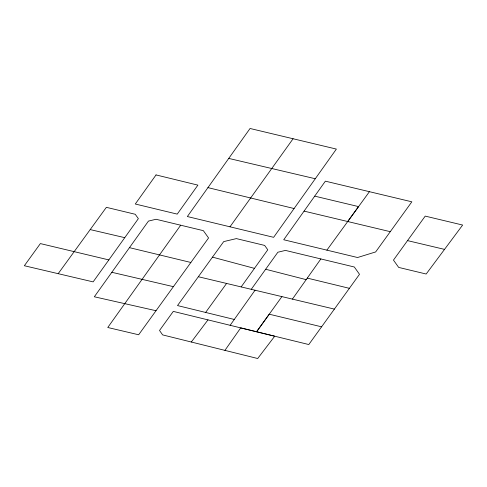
<?xml version="1.0" encoding="UTF-8"?>
<svg xmlns="http://www.w3.org/2000/svg" width="487" height="487" viewBox="0 0 487 487"><rect width="100%" height="100%" fill="white"/><g stroke="black" fill="none" stroke-linecap="round" stroke-linejoin="round"><path stroke-width="0.73" d="M224.933 350.366L240.712 327.879L274.717 336.207L257.696 358.517L162.615 334.892L159.523 330.466L173.293 311.394L308.795 344.54L359.503 274.303L354.323 266.998L285.449 250.415L277.87 252.229L251.255 289.321M294.093 208.533L273.633 237.321L187.355 216.538L250.056 128.483L336.377 149.083L294.093 208.533L207.931 187.617M314.712 196.139L283.726 239.756L357.555 257.52L375.654 251.937L411.844 201.813L325.371 181.164L314.712 196.139L358.56 206.604L347.706 221.53M230.138 325.298L255.048 290.215M292.395 299.115L320.86 258.938M180.683 225.213L107.767 327.495L138.655 334.77L208.57 237.966L203.347 230.661L156.041 219.272L148.462 221.086L94.326 296.778L156.023 310.718M229.98 226.814L293.089 138.746M241.162 286.91L267.771 249.794L264.642 245.418L236.365 238.606L223.697 241.607L177.512 305.568L234.296 319.46M281.912 296.613L256.576 331.763L269.244 314.2L321.578 326.82M205.63 312.447L226.577 283.446M407.528 240.615L425.224 216.106L462.65 225.049L426.174 274.023L398.67 267.412L393.466 260.101L407.528 240.615L444.528 249.381M58.178 273.676L93.127 281.882L138.363 218.651L135.228 214.274L106.373 207.328L58.178 273.676L24.35 265.738L40.366 243.585L108.851 259.918M326.899 250.135L369.426 191.683M191.318 342.014L207.973 319.874M90.205 229.59L124.769 237.668M111.827 272.294L173.39 286.66M228.744 158.409L315.29 178.741M198.337 276.726L334.362 309.099M304.077 211.121L390.276 231.678M129.445 247.646L190.874 262.475M307.285 278.101L349.374 288.328M265.665 269.256L306.183 279.654M212.478 257.13L254.445 268.361M156.041 174.924L135.289 204.01L177.238 214.116L197.892 185.127L156.041 174.924"/></g></svg>
